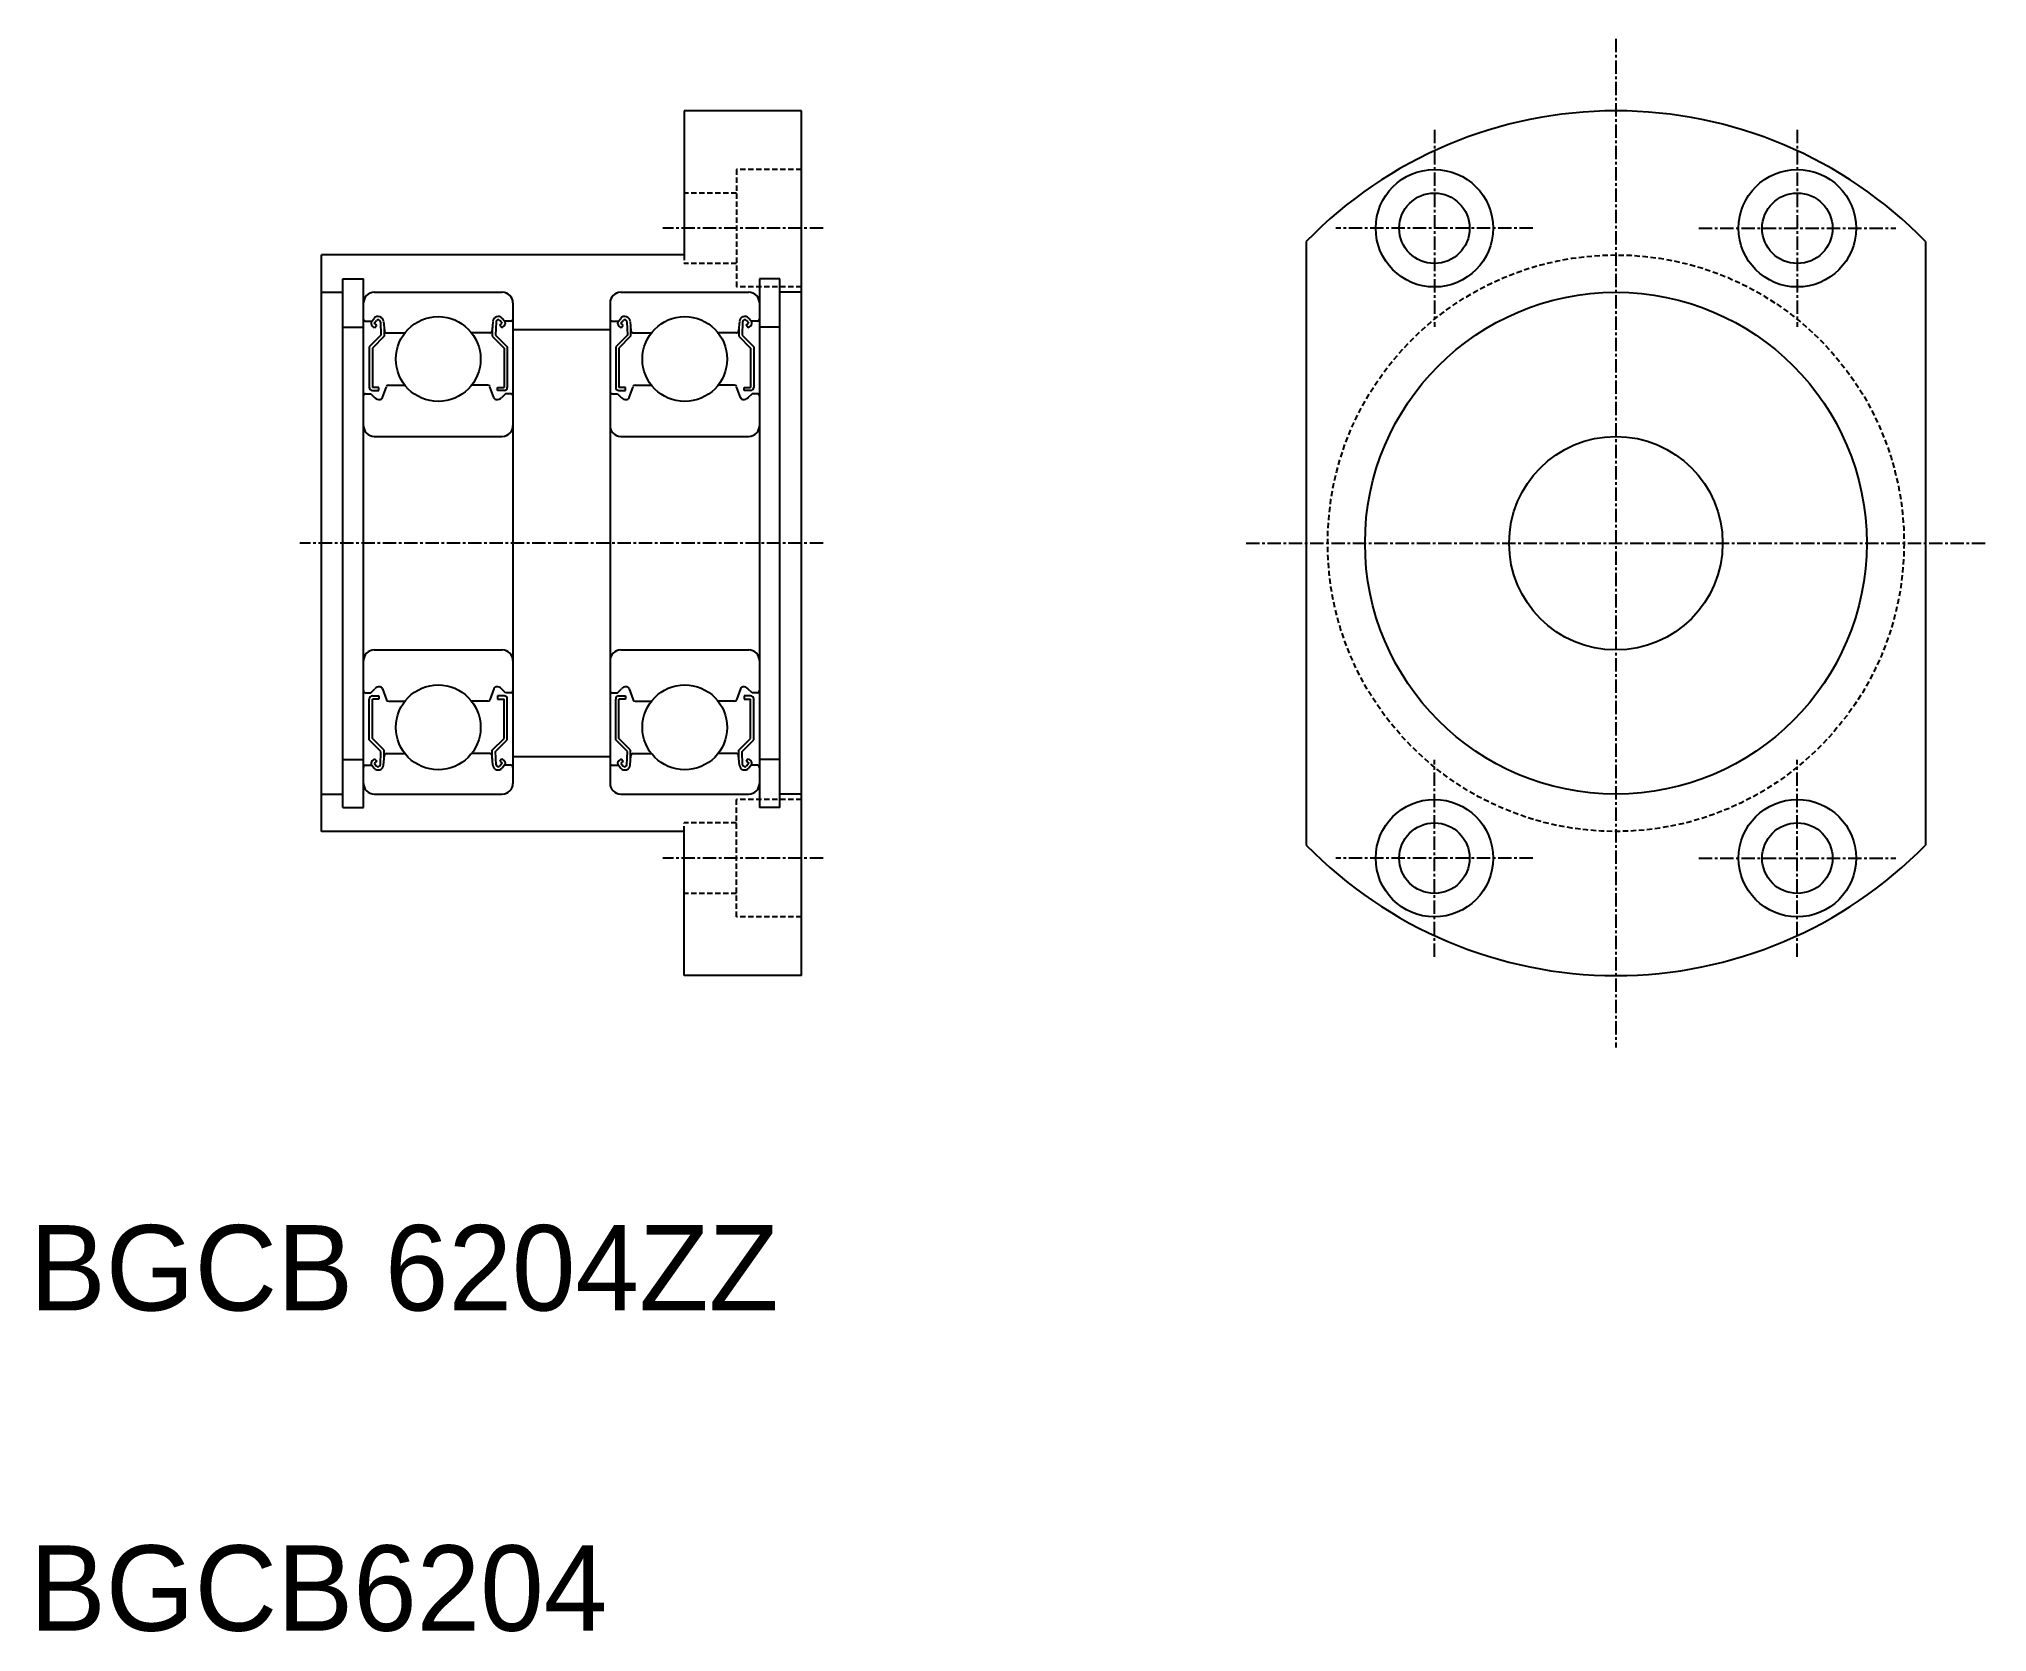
# Model space of a CAD drawing. Extents: x 85 to 267, y 154 to 303.
import ezdxf

# ---------------------------------------------------------------- set-up
doc = ezdxf.new("R2010")
doc.units = 0
doc.linetypes.add('CENTER', pattern=[2, 1.25, -0.25, 0.25, -0.25])
doc.linetypes.add('DASHED', pattern=[0.75, 0.5, -0.25])
doc.layers.get('0').update_dxf_attribs({"linetype": 'CONTINUOUS'})
doc.layers.add('CENTER', color=1, linetype='CENTER')

msp = doc.modelspace()

# ---------------------------------------------------------------- linework, layer by layer
at = {"color": 7, "linetype": 'CONTINUOUS'}
for p, q in [((145.21, 296.43), (145.21, 282.93)), ((156.21, 296.43), (145.21, 296.43)), ((150.71, 296.43), (150.71, 296.43)), ((153.46, 296.43), (153.46, 296.43)), ((156.21, 215.43), (156.21, 296.43)), ((111.21, 228.93), (111.21, 282.93)), ((145.21, 282.93), (111.21, 282.93)), ((203.49, 284.2), (203.49, 227.66)), ((261.49, 284.2), (261.49, 227.66)), ((111.21, 279.43), (113.21, 279.43)), ((113.21, 231.18), (113.21, 280.68)), ((113.21, 280.68), (115.16, 280.68)), ((115.16, 231.18), (115.16, 280.68)), ((116.16, 279.43), (128.16, 279.43)), ((139.26, 279.43), (151.26, 279.43)), ((152.26, 280.68), (152.26, 231.18)), ((154.18, 280.68), (152.26, 280.68)), ((154.18, 231.18), (154.18, 280.68)), ((156.21, 279.43), (154.18, 279.43)), ((129.16, 278.43), (129.16, 233.43)), ((138.26, 278.43), (138.26, 233.43)), ((113.21, 276.18), (115.16, 276.18)), ((115.36, 276.73), (115.94, 276.73)), ((115.94, 276.73), (116.16, 276.99)), ((116.2, 276.11), (115.97, 276.3)), ((116.17, 276.53), (116.38, 276.79)), ((116.4, 276.34), (116.17, 276.53)), ((116.2, 276.11), (116.4, 276.34)), ((116.74, 276.67), (116.79, 275.43)), ((117.04, 276.71), (117.12, 275.81)), ((117.09, 276.15), (117.09, 275.31)), ((117.32, 275.63), (119.03, 275.63)), ((127, 275.63), (125.28, 275.63)), ((127.28, 276.71), (127.2, 275.81)), ((127.23, 276.15), (127.23, 275.31)), ((127.58, 276.67), (127.53, 275.43)), ((127.92, 276.34), (128.15, 276.53)), ((128.11, 276.11), (127.92, 276.34)), ((128.15, 276.53), (127.93, 276.79)), ((128.11, 276.11), (128.34, 276.3)), ((128.38, 276.73), (128.16, 276.99)), ((128.96, 276.73), (128.38, 276.73)), ((138.28, 275.93), (129.16, 275.93)), ((138.28, 275.93), (136.28, 275.93)), ((138.46, 276.73), (139.04, 276.73)), ((139.04, 276.73), (139.26, 276.99)), ((139.3, 276.11), (139.07, 276.3)), ((139.27, 276.53), (139.48, 276.79)), ((139.5, 276.34), (139.27, 276.53)), ((139.3, 276.11), (139.5, 276.34)), ((139.84, 276.67), (139.89, 275.43)), ((140.14, 276.71), (140.22, 275.81)), ((140.19, 276.15), (140.19, 275.31)), ((140.42, 275.63), (142.13, 275.63)), ((150.1, 275.63), (148.38, 275.63)), ((150.38, 276.71), (150.3, 275.81)), ((150.33, 276.15), (150.33, 275.31)), ((150.68, 276.67), (150.63, 275.43)), ((151.02, 276.34), (151.25, 276.53)), ((151.21, 276.11), (151.02, 276.34)), ((151.25, 276.53), (151.03, 276.79)), ((151.21, 276.11), (151.44, 276.3)), ((151.48, 276.73), (151.26, 276.99)), ((152.06, 276.73), (151.48, 276.73)), ((154.18, 276.18), (152.26, 276.18)), ((116.79, 275.43), (115.69, 274.33)), ((115.69, 274.33), (115.69, 270.53)), ((117.09, 275.31), (115.99, 274.21)), ((115.99, 274.21), (115.99, 270.53)), ((127.23, 275.31), (128.33, 274.21)), ((127.53, 275.43), (128.63, 274.33)), ((128.33, 274.21), (128.33, 270.53)), ((128.63, 274.33), (128.63, 270.53)), ((139.89, 275.43), (138.79, 274.33)), ((138.79, 274.33), (138.79, 270.53)), ((140.19, 275.31), (139.09, 274.21)), ((139.09, 274.21), (139.09, 270.53)), ((150.33, 275.31), (151.43, 274.21)), ((150.63, 275.43), (151.73, 274.33)), ((151.43, 274.21), (151.43, 270.53)), ((151.73, 274.33), (151.73, 270.53)), ((116.61, 270.53), (115.99, 270.53)), ((115.99, 270.23), (116.61, 270.23)), ((116.61, 270.23), (116.61, 270.53)), ((116.94, 269.57), (117.31, 270.59)), ((117.5, 270.73), (119.03, 270.73)), ((126.82, 270.73), (125.28, 270.73)), ((127.37, 269.57), (127, 270.59)), ((127.71, 270.53), (128.33, 270.53)), ((127.71, 270.23), (127.71, 270.53)), ((128.33, 270.23), (127.71, 270.23)), ((139.71, 270.53), (139.09, 270.53)), ((139.09, 270.23), (139.71, 270.23)), ((139.71, 270.23), (139.71, 270.53)), ((140.04, 269.57), (140.41, 270.59)), ((140.6, 270.73), (142.13, 270.73)), ((149.92, 270.73), (148.38, 270.73)), ((150.47, 269.57), (150.1, 270.59)), ((150.81, 270.53), (151.43, 270.53)), ((150.81, 270.23), (150.81, 270.53)), ((151.43, 270.23), (150.81, 270.23)), ((115.36, 269.93), (115.86, 269.93)), ((115.86, 269.93), (116.23, 269.55)), ((128.46, 269.93), (128.08, 269.55)), ((128.96, 269.93), (128.46, 269.93)), ((138.46, 269.93), (138.96, 269.93)), ((138.96, 269.93), (139.33, 269.55)), ((151.56, 269.93), (151.18, 269.55)), ((152.06, 269.93), (151.56, 269.93)), ((116.16, 265.93), (128.16, 265.93)), ((139.26, 265.93), (151.26, 265.93)), ((116.16, 245.93), (128.16, 245.93)), ((139.26, 245.93), (151.26, 245.93)), ((115.36, 241.93), (115.86, 241.93)), ((115.69, 237.52), (115.69, 241.33)), ((115.86, 241.93), (116.23, 242.3)), ((115.99, 241.63), (116.61, 241.63)), ((115.99, 237.65), (115.99, 241.33)), ((116.61, 241.33), (115.99, 241.33)), ((116.61, 241.63), (116.61, 241.33)), ((116.94, 242.28), (117.31, 241.26)), ((117.5, 241.13), (119.03, 241.13)), ((126.82, 241.13), (125.28, 241.13)), ((127.37, 242.28), (127, 241.26)), ((127.71, 241.63), (127.71, 241.33)), ((128.33, 241.63), (127.71, 241.63)), ((127.71, 241.33), (128.33, 241.33)), ((128.46, 241.93), (128.08, 242.3)), ((128.33, 237.65), (128.33, 241.33)), ((128.96, 241.93), (128.46, 241.93)), ((128.63, 237.52), (128.63, 241.33)), ((138.46, 241.93), (138.96, 241.93)), ((138.79, 237.52), (138.79, 241.33)), ((138.96, 241.93), (139.33, 242.3)), ((139.09, 241.63), (139.71, 241.63)), ((139.09, 237.65), (139.09, 241.33)), ((139.71, 241.33), (139.09, 241.33)), ((139.71, 241.63), (139.71, 241.33)), ((140.04, 242.28), (140.41, 241.26)), ((140.6, 241.13), (142.13, 241.13)), ((149.92, 241.13), (148.38, 241.13)), ((150.47, 242.28), (150.1, 241.26)), ((151.43, 241.63), (150.81, 241.63)), ((150.81, 241.63), (150.81, 241.33)), ((150.81, 241.33), (151.43, 241.33)), ((151.56, 241.93), (151.18, 242.3)), ((151.43, 237.65), (151.43, 241.33)), ((152.06, 241.93), (151.56, 241.93)), ((151.73, 237.52), (151.73, 241.33)), ((116.79, 236.42), (115.69, 237.52)), ((117.09, 236.55), (115.99, 237.65)), ((127.23, 236.55), (128.33, 237.65)), ((127.53, 236.42), (128.63, 237.52)), ((139.89, 236.42), (138.79, 237.52)), ((140.19, 236.55), (139.09, 237.65)), ((150.33, 236.55), (151.43, 237.65)), ((150.63, 236.42), (151.73, 237.52)), ((113.21, 235.68), (115.16, 235.68)), ((116.2, 235.74), (115.97, 235.55)), ((116.4, 235.51), (116.17, 235.32)), ((116.2, 235.74), (116.4, 235.51)), ((116.74, 235.18), (116.79, 236.42)), ((117.04, 235.14), (117.12, 236.04)), ((117.09, 235.7), (117.09, 236.55)), ((117.32, 236.23), (119.03, 236.23)), ((127, 236.23), (125.28, 236.23)), ((127.28, 235.14), (127.2, 236.04)), ((127.23, 235.7), (127.23, 236.55)), ((127.58, 235.18), (127.53, 236.42)), ((128.11, 235.74), (127.92, 235.51)), ((127.92, 235.51), (128.15, 235.32)), ((128.11, 235.74), (128.34, 235.55)), ((138.28, 235.93), (129.16, 235.93)), ((138.28, 235.93), (136.28, 235.93)), ((139.3, 235.74), (139.07, 235.55)), ((139.5, 235.51), (139.27, 235.32)), ((139.3, 235.74), (139.5, 235.51)), ((139.84, 235.18), (139.89, 236.42)), ((140.14, 235.14), (140.22, 236.04)), ((140.19, 235.7), (140.19, 236.55)), ((140.42, 236.23), (142.13, 236.23)), ((150.1, 236.23), (148.38, 236.23)), ((150.38, 235.14), (150.3, 236.04)), ((150.33, 235.7), (150.33, 236.55)), ((150.68, 235.18), (150.63, 236.42)), ((151.21, 235.74), (151.02, 235.51)), ((151.02, 235.51), (151.25, 235.32)), ((151.21, 235.74), (151.44, 235.55)), ((154.18, 235.68), (152.26, 235.68)), ((115.36, 235.13), (115.94, 235.13)), ((115.94, 235.13), (116.16, 234.86)), ((116.17, 235.32), (116.38, 235.06)), ((128.15, 235.32), (127.93, 235.06)), ((128.38, 235.13), (128.16, 234.86)), ((128.96, 235.13), (128.38, 235.13)), ((138.46, 235.13), (139.04, 235.13)), ((139.04, 235.13), (139.26, 234.86)), ((139.27, 235.32), (139.48, 235.06)), ((151.25, 235.32), (151.03, 235.06)), ((151.48, 235.13), (151.26, 234.86)), ((152.06, 235.13), (151.48, 235.13)), ((111.21, 232.43), (113.21, 232.43)), ((116.16, 232.43), (128.16, 232.43)), ((119.46, 232.43), (119.46, 232.43)), ((122.16, 232.43), (122.16, 232.43)), ((139.26, 232.43), (151.26, 232.43)), ((142.56, 232.43), (142.56, 232.43)), ((145.26, 232.43), (145.26, 232.43)), ((156.21, 232.43), (154.18, 232.43)), ((113.21, 231.18), (115.16, 231.18)), ((154.18, 231.18), (152.26, 231.18)), ((145.21, 228.93), (111.21, 228.93)), ((145.21, 215.43), (145.21, 228.93)), ((156.21, 215.43), (145.21, 215.43))]:
    msp.add_line(p, q, dxfattribs=at)
at = {"color": 3, "linetype": 'DASHED'}
for p, q in [((156.21, 290.93), (150.11, 290.93)), ((150.11, 290.93), (150.11, 279.93)), ((150.11, 288.73), (145.21, 288.73)), ((145.21, 282.93), (145.21, 282.13)), ((150.11, 282.13), (145.21, 282.13)), ((156.21, 279.93), (150.11, 279.93)), ((150.11, 220.93), (150.11, 231.93)), ((156.21, 231.93), (150.11, 231.93)), ((150.11, 229.73), (145.21, 229.73)), ((145.21, 228.93), (145.21, 229.73)), ((150.11, 223.13), (145.21, 223.13)), ((156.21, 220.93), (150.11, 220.93))]:
    msp.add_line(p, q, dxfattribs=at)
at = {"color": 7, "linetype": 'CONTINUOUS'}
for centre, radius in [((215.49, 285.43), 5.5), ((249.49, 285.43), 5.5), ((215.49, 285.43), 3.3), ((249.49, 285.43), 3.3), ((232.49, 255.93), 23.5), ((122.16, 273.18), 3.97), ((145.26, 273.18), 3.97), ((232.49, 255.93), 10), ((122.16, 238.68), 3.97), ((145.26, 238.68), 3.97), ((215.49, 226.43), 5.5), ((249.49, 226.43), 5.5), ((215.49, 226.43), 3.3), ((249.49, 226.43), 3.3)]:
    msp.add_circle(centre, radius, dxfattribs=at)
at = {"color": 3, "linetype": 'DASHED'}
msp.add_circle((232.49, 255.93), 27, dxfattribs=at)
at = {"color": 7, "linetype": 'CONTINUOUS'}
for centre, radius, start, end in [((232.49, 255.93), 40.5, 44.2707, 135.7293), ((116.16, 278.43), 1, 90, 180), ((128.16, 278.43), 1, 0, 90), ((139.26, 278.43), 1, 90, 180), ((151.26, 278.43), 1, 0, 90), ((115.36, 276.93), 0.2, 180, 270), ((116.17, 276.53), 0.3, 139.9098, 229.9963), ((116.54, 276.67), 0.5, 4.987, 139.9098), ((116.54, 276.66), 0.2, 2.3754, 139.9922), ((117.32, 275.83), 0.2, 184.987, 270), ((127, 275.83), 0.2, 270, 355.013), ((127.77, 276.67), 0.5, 40.0902, 175.013), ((127.78, 276.66), 0.2, 40.0078, 177.6246), ((128.15, 276.53), 0.3, 310.0037, 40.0902), ((128.96, 276.93), 0.2, 270, 0), ((138.46, 276.93), 0.2, 180, 270), ((139.27, 276.53), 0.3, 139.9098, 229.9963), ((139.64, 276.67), 0.5, 4.987, 139.9098), ((139.64, 276.66), 0.2, 2.3754, 139.9922), ((140.42, 275.83), 0.2, 184.987, 270), ((150.1, 275.83), 0.2, 270, 355.013), ((150.87, 276.67), 0.5, 40.0902, 175.013), ((150.88, 276.66), 0.2, 40.0078, 177.6246), ((151.25, 276.53), 0.3, 310.0037, 40.0902), ((152.06, 276.93), 0.2, 270, 0), ((115.99, 270.53), 0.3, 180, 270), ((117.5, 270.53), 0.2, 90, 160.0299), ((126.82, 270.53), 0.2, 19.9701, 90), ((128.33, 270.53), 0.3, 270, 0), ((139.09, 270.53), 0.3, 180, 270), ((140.6, 270.53), 0.2, 90, 160.0299), ((149.92, 270.53), 0.2, 19.9701, 90), ((151.43, 270.53), 0.3, 270, 0), ((115.36, 269.73), 0.2, 90, 180), ((116.65, 269.98), 0.6, 225, 272.8048), ((116.66, 269.68), 0.3, 265.5374, 340.0299), ((127.66, 269.68), 0.3, 199.9701, 274.4626), ((127.66, 269.98), 0.6, 267.1952, 315), ((128.96, 269.73), 0.2, 0, 90), ((138.46, 269.73), 0.2, 90, 180), ((139.75, 269.98), 0.6, 225, 272.8048), ((139.76, 269.68), 0.3, 265.5374, 340.0299), ((150.76, 269.68), 0.3, 199.9701, 274.4626), ((150.76, 269.98), 0.6, 267.1952, 315), ((152.06, 269.73), 0.2, 0, 90), ((116.16, 266.93), 1, 180, 270), ((128.16, 266.93), 1, 270, 0), ((139.26, 266.93), 1, 180, 270), ((151.26, 266.93), 1, 270, 0), ((116.16, 244.93), 1, 90, 180), ((128.16, 244.93), 1, 0, 90), ((139.26, 244.93), 1, 90, 180), ((151.26, 244.93), 1, 0, 90), ((115.36, 242.13), 0.2, 180, 270), ((115.99, 241.33), 0.3, 90, 180), ((116.65, 241.88), 0.6, 87.1952, 135), ((116.66, 242.18), 0.3, 19.9701, 94.4626), ((117.5, 241.33), 0.2, 199.9701, 270), ((126.82, 241.33), 0.2, 270, 340.0299), ((127.66, 242.18), 0.3, 85.5374, 160.0299), ((127.66, 241.88), 0.6, 45, 92.8048), ((128.33, 241.33), 0.3, 0, 90), ((128.96, 242.13), 0.2, 270, 0), ((138.46, 242.13), 0.2, 180, 270), ((139.09, 241.33), 0.3, 90, 180), ((139.75, 241.88), 0.6, 87.1952, 135), ((139.76, 242.18), 0.3, 19.9701, 94.4626), ((140.6, 241.33), 0.2, 199.9701, 270), ((149.92, 241.33), 0.2, 270, 340.0299), ((150.76, 242.18), 0.3, 85.5374, 160.0299), ((150.76, 241.88), 0.6, 45, 92.8048), ((151.43, 241.33), 0.3, 0, 90), ((152.06, 242.13), 0.2, 270, 0), ((116.17, 235.32), 0.3, 130.0037, 220.0902), ((117.32, 236.03), 0.2, 90, 175.013), ((127, 236.03), 0.2, 4.987, 90), ((128.15, 235.32), 0.3, 319.9098, 49.9963), ((139.27, 235.32), 0.3, 130.0037, 220.0902), ((140.42, 236.03), 0.2, 90, 175.013), ((150.1, 236.03), 0.2, 4.987, 90), ((151.25, 235.32), 0.3, 319.9098, 49.9963), ((115.36, 234.93), 0.2, 90, 180), ((116.54, 235.19), 0.5, 220.0902, 355.013), ((116.54, 235.19), 0.2, 220.0078, 357.6246), ((127.77, 235.19), 0.5, 184.987, 319.9098), ((127.78, 235.19), 0.2, 182.3754, 319.9922), ((128.96, 234.93), 0.2, 0, 90), ((138.46, 234.93), 0.2, 90, 180), ((139.64, 235.19), 0.5, 220.0902, 355.013), ((139.64, 235.19), 0.2, 220.0078, 357.6246), ((150.87, 235.19), 0.5, 184.987, 319.9098), ((150.88, 235.19), 0.2, 182.3754, 319.9922), ((152.06, 234.93), 0.2, 0, 90), ((116.16, 233.43), 1, 180, 270), ((128.16, 233.43), 1, 270, 0), ((139.26, 233.43), 1, 180, 270), ((151.26, 233.43), 1, 270, 0), ((232.49, 255.93), 40.5, 224.2707, 315.7293)]:
    msp.add_arc(centre, radius, start, end, dxfattribs=at)
at = {"layer": 'CENTER', "color": 1, "linetype": 'CENTER'}
for p, q in [((232.49, 303.16), (232.49, 208.69)), ((215.49, 294.65), (215.49, 276.2)), ((249.49, 294.65), (249.49, 276.2)), ((158.21, 285.43), (143.21, 285.43)), ((224.71, 285.43), (206.26, 285.43)), ((240.26, 285.43), (258.71, 285.43)), ((158.21, 255.93), (109.21, 255.93)), ((197.84, 255.93), (267.26, 255.93)), ((215.49, 217.2), (215.49, 235.65)), ((249.49, 217.2), (249.49, 235.65)), ((158.21, 226.43), (143.21, 226.43)), ((224.71, 226.43), (206.26, 226.43)), ((240.26, 226.43), (258.71, 226.43))]:
    msp.add_line(p, q, dxfattribs=at)

# ---------------------------------------------------------------- texts
at = {"color": 7, "linetype": 'CONTINUOUS'}
for s, p in [('BGCB 6204ZZ', (83.88, 184.06)), ('BGCB6204', (83.88, 154.06))]:
    msp.add_text(s, height=8, dxfattribs=at).set_placement(p)

doc.saveas('drawing.dxf')
